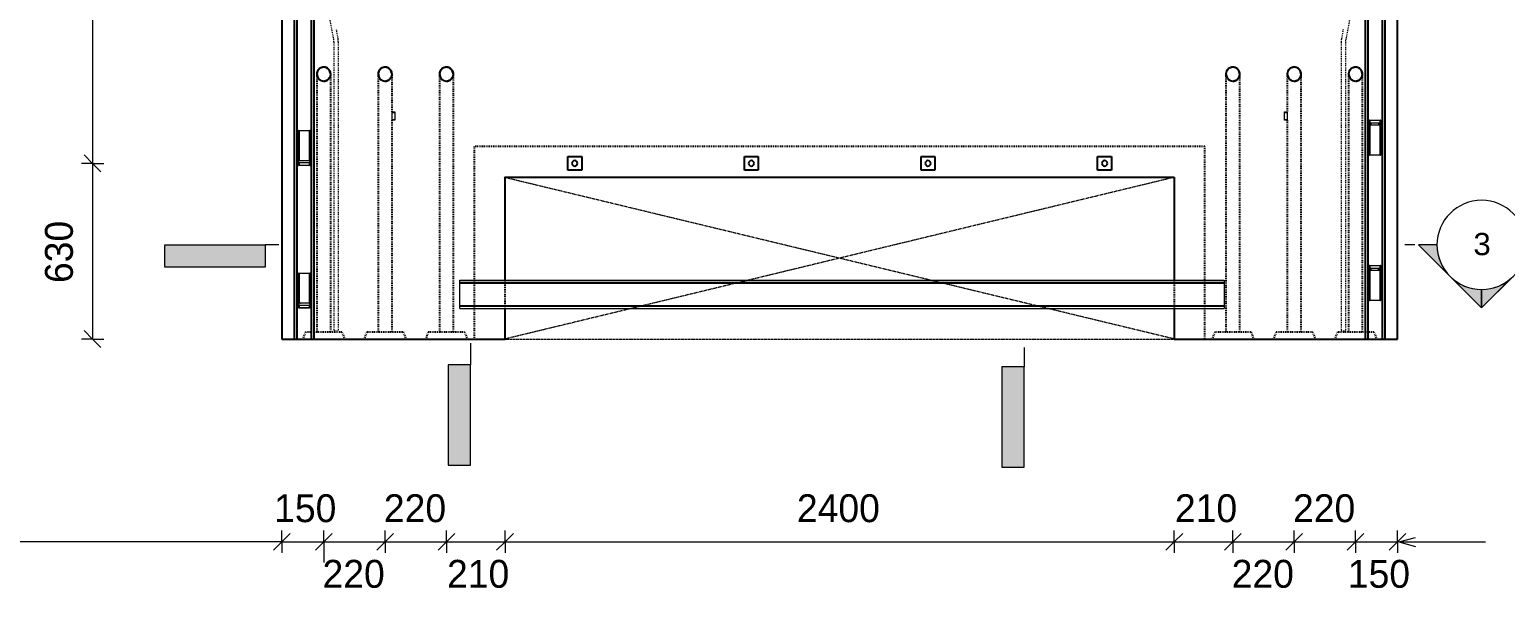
# Model space of a CAD drawing. Header units: millimetres. Extents: x -34201 to -21230, y 2346 to 10832.
# Drawn here: x -31355 to -26063, y 2346 to 4380 of the extents above; entities that cross this region are included whole.
import ezdxf

# ---------------------------------------------------------------- set-up
doc = ezdxf.new("R2010")
doc.units = ezdxf.units.MM
doc.linetypes.add('Dash', pattern=[6.36, 3.18, -3.18])
doc.linetypes.add('Overhead', pattern=[3.97, 2.38, -1.59])
for name, color, linetype, lineweight in [('A-ANNO-DIMS', 211, 'Continuous', 9), ('A-ANNO-DIMS-40', 211, 'Continuous', 9), ('A-DETL-MBND', 5, 'Continuous', 18), ('A-FLOR-OVHD', 1, 'Overhead', 18), ('A-GENM', 13, 'Continuous', 18), ('A-GENM-HDLN', 13, 'Dash', 18), ('A-WALL', 113, 'Continuous', 25), ('A-WALL-HDLN', 110, 'Dash', 25), ('G-ANNO-SYMB', 111, 'Continuous', 9), ('G-ANNO-TEXT', 231, 'Continuous', 9), ('S-BEAM', 12, 'Continuous', 18), ('S-RBAR', 171, 'Continuous', 18)]:
    doc.layers.add(name, color=color, linetype=linetype, lineweight=lineweight)
doc.styles.add('Arial', font='arial.ttf', dxfattribs={"height": 80})
doc.styles.add('Nirmala UI Semilight', font='NirmalaS.ttf', dxfattribs={"height": 100})
doc.dimstyles.new('Diagonal_-_2_5mm_NI_UI', dxfattribs={"dimscale": 304.8, "dimtxt": 104.736395, "dimasz": 0.19685, "dimexe": 0.131234, "dimexo": 0.0625, "dimgap": 0.131234, "dimtad": 1, "dimdec": 0, "dimzin": 0, "dimdsep": 46, "dimtxsty": 'Nirmala UI Semilight', "dimblk1": 'OBLIQUE', "dimblk2": 'OBLIQUE', "dimsah": 1, "dimcen": 0.09, "dimazin": 0, "dimtfac": 1, "dimtdec": 4, "dimtix": 1, "dimtmove": 0, "dimatfit": 3, "dimfxl": 0.131234, "dimfxlon": 1, "dimtvp": 1, "dimtolj": 1, "dimtzin": 0, "dimarcsym": 2})
doc.dimstyles.new('Diagonal_-_2_5mm_NI_UI_2', dxfattribs={"dimscale": 304.8, "dimtxt": 104.736395, "dimasz": 0.19685, "dimexe": 0.131234, "dimexo": 0.0625, "dimgap": 0.131234, "dimtad": 1, "dimdec": 0, "dimzin": 0, "dimdsep": 46, "dimtxsty": 'Nirmala UI Semilight', "dimblk1": 'OBLIQUE', "dimblk2": 'OBLIQUE', "dimsah": 1, "dimcen": 0.09, "dimazin": 0, "dimtfac": 1, "dimtdec": 4, "dimtix": 1, "dimtmove": 2, "dimatfit": 3, "dimfxl": 0.131234, "dimfxlon": 1, "dimtvp": 1, "dimtolj": 1, "dimtzin": 0, "dimarcsym": 2})

# ---------------------------------------------------------------- blocks, each defined once
blk = doc.blocks.new('loopbox down bent - Wire Loop-600440-Elevation Front')
at = {"layer": 'A-GENM'}
for p, q in [((-30391.4, 4017.2), (-30391.4, 3906.8)), ((-30390.2, 4017.2), (-30391.4, 4017.2)), ((-30390.2, 4017.2), (-30388.6, 4017.2)), ((-30388.6, 4017.2), (-30388.6, 3908.7)), ((-30388.6, 4017.2), (-30352.2, 4017.2)), ((-30352.2, 4016.3), (-30388.6, 4016.3)), ((-30352.2, 4017.2), (-30350.6, 4017.2)), ((-30352.2, 4017.2), (-30352.2, 3908.7)), ((-30349.4, 4017.2), (-30350.6, 4017.2)), ((-30349.4, 3904.8), (-30349.4, 4017.2)), ((-30391.4, 3906.7), (-30391.4, 3892.3)), ((-30391.4, 3892.3), (-30390.2, 3892.3)), ((-30388.6, 3892.3), (-30390.2, 3892.3)), ((-30388.9, 3908.8), (-30388.7, 3908.8)), ((-30388.7, 3902.7), (-30388.9, 3902.7)), ((-30388.6, 3902.8), (-30388.6, 3892.3)), ((-30388.6, 3893.1), (-30352.2, 3893.1)), ((-30352.2, 3892.3), (-30388.6, 3892.3)), ((-30352.2, 3902.8), (-30352.2, 3892.3)), ((-30350.6, 3892.3), (-30352.2, 3892.3)), ((-30352.1, 3908.8), (-30351.9, 3908.8)), ((-30351.9, 3902.7), (-30352.1, 3902.7)), ((-30350.6, 3892.3), (-30349.4, 3892.3)), ((-30349.4, 3892.3), (-30349.4, 3904.7))]:
    blk.add_line(p, q, dxfattribs=at)
at = {"layer": 'A-GENM', "flags": 128}
for points in [[(-30391.9, 3905.7), (-30390.5, 3908.3), (-30388.9, 3908.8)], [(-30388.9, 3902.7), (-30391.5, 3904.1), (-30391.9, 3905.7)], [(-30351.9, 3908.8), (-30355.9, 3908.8), (-30366.1, 3908.8), (-30378.2, 3908.8), (-30386.9, 3908.8), (-30388.9, 3908.8)], [(-30388.9, 3902.7), (-30384.9, 3902.7), (-30374.7, 3902.7), (-30362.6, 3902.7), (-30353.9, 3902.7), (-30351.9, 3902.7)], [(-30351.9, 3908.8), (-30349.3, 3907.4), (-30348.8, 3905.7)], [(-30348.8, 3905.7), (-30350.2, 3903.2), (-30351.9, 3902.7)]]:
    blk.add_lwpolyline(points, dxfattribs=at)
at = {"layer": 'A-GENM'}
for start_param, end_param in [(0.108567, 0.261672), (2.87992, 3.101861), (5.759587, 6.174619), (3.255247, 3.349095)]:
    blk.add_ellipse((-30384.8, 3905.7), major_axis=(0, 3.04), ratio=0.992467, start_param=start_param, end_param=end_param, dxfattribs=at)
blk = doc.blocks.new('RR spread anchor face based - RR-SA-2_5-150-614724-Elevation Front')
at = {"layer": 'A-GENM'}
for p, q in [((-30055.393947, 5412.25), (-30055.393947, 5414.75)), ((-30055.393947, 5414.75), (-30045.393947, 5414.75)), ((-30055.393947, 5387.25), (-30055.393947, 5412.25)), ((-30055.393947, 5412.25), (-30045.393947, 5412.25)), ((-30045.393947, 5414.75), (-30045.393947, 5412.25)), ((-30045.393947, 5412.25), (-30045.393947, 5387.25)), ((-30055.393947, 5384.75), (-30055.393947, 5387.25)), ((-30055.393947, 5387.25), (-30045.393947, 5387.25)), ((-30045.393947, 5384.75), (-30055.393947, 5384.75)), ((-30045.393947, 5387.25), (-30045.393947, 5384.75))]:
    blk.add_line(p, q, dxfattribs=at)
blk = doc.blocks.new('M_Linear Stiffener-Channel - C100X8-5379209-Elevation Front')
at = {"layer": 'S-BEAM'}
for p, q in [((-29812, 6108.3), (-29812, 6115.8)), ((-29812, 6115.8), (-27072, 6115.8)), ((-29812, 6105.1), (-29812, 6108.3)), ((-29812, 6108.3), (-27072, 6108.3)), ((-29812, 6024.4), (-29812, 6105.1)), ((-29812, 6105.1), (-27072, 6105.1)), ((-27072, 6115.8), (-27072, 6108.3)), ((-27072, 6108.3), (-27072, 6105.1)), ((-27072, 6105.1), (-27072, 6024.4)), ((-29812, 6021.3), (-29812, 6024.4)), ((-29812, 6024.4), (-27072, 6024.4)), ((-29812, 6013.8), (-29812, 6021.3)), ((-27072, 6021.3), (-29812, 6021.3)), ((-29812, 6013.8), (-27072, 6013.8)), ((-27072, 6024.4), (-27072, 6021.3)), ((-27072, 6021.3), (-27072, 6013.8))]:
    blk.add_line(p, q, dxfattribs=at)
blk = doc.blocks.new('loopbox down bent - Wire Loop-V4-Elevation Front')
at = {"layer": 'A-GENM'}
for p, q in [((-26551.4, 5617.2), (-26551.4, 5604.8)), ((-26550.2, 5617.2), (-26551.4, 5617.2)), ((-26550.2, 5617.2), (-26548.6, 5617.2)), ((-26548.6, 5606.7), (-26548.6, 5617.2)), ((-26548.6, 5617.2), (-26512.2, 5617.2)), ((-26512.2, 5616.4), (-26548.6, 5616.4)), ((-26512.2, 5617.2), (-26510.6, 5617.2)), ((-26512.2, 5606.7), (-26512.2, 5617.2)), ((-26509.4, 5617.2), (-26510.6, 5617.2)), ((-26509.4, 5602.8), (-26509.4, 5617.2)), ((-26551.4, 5604.7), (-26551.4, 5492.3)), ((-26548.9, 5606.8), (-26548.7, 5606.8)), ((-26548.7, 5600.7), (-26548.9, 5600.7)), ((-26548.6, 5492.3), (-26548.6, 5600.8)), ((-26512.2, 5492.3), (-26512.2, 5600.8)), ((-26512.1, 5606.8), (-26511.9, 5606.8)), ((-26511.9, 5600.7), (-26512.1, 5600.7)), ((-26509.4, 5492.3), (-26509.4, 5602.7)), ((-26551.4, 5492.3), (-26550.2, 5492.3)), ((-26548.6, 5492.3), (-26550.2, 5492.3)), ((-26548.6, 5493.2), (-26512.2, 5493.2)), ((-26512.2, 5492.3), (-26548.6, 5492.3)), ((-26510.6, 5492.3), (-26512.2, 5492.3)), ((-26510.6, 5492.3), (-26509.4, 5492.3))]:
    blk.add_line(p, q, dxfattribs=at)
at = {"layer": 'A-GENM', "flags": 128}
for points in [[(-26551.9, 5603.7), (-26550.5, 5606.3), (-26548.9, 5606.8)], [(-26548.9, 5600.7), (-26551.5, 5602.1), (-26551.9, 5603.7)], [(-26548.9, 5606.8), (-26546.3, 5605.4), (-26545.9, 5603.7)], [(-26511.9, 5606.8), (-26515.9, 5606.8), (-26526.1, 5606.8), (-26538.2, 5606.8), (-26546.9, 5606.8), (-26548.9, 5606.8)], [(-26545.9, 5603.7), (-26547.3, 5601.2), (-26548.9, 5600.7)], [(-26548.9, 5600.7), (-26544.9, 5600.7), (-26534.7, 5600.7), (-26522.6, 5600.7), (-26513.9, 5600.7), (-26511.9, 5600.7)], [(-26514.9, 5603.7), (-26513.5, 5606.3), (-26511.9, 5606.8)], [(-26511.9, 5600.7), (-26514.4, 5602.1), (-26514.9, 5603.7)], [(-26511.9, 5606.8), (-26509.3, 5605.4), (-26508.8, 5603.7)], [(-26508.8, 5603.7), (-26510.2, 5601.2), (-26511.9, 5600.7)]]:
    blk.add_lwpolyline(points, dxfattribs=at)
at = {"layer": 'A-GENM'}
for start_param, end_param in [(2.617994, 3.033026), (0.113655, 0.207502), (6.021513, 6.243453), (3.250159, 3.403265)]:
    blk.add_ellipse((-26515.9, 5603.7), major_axis=(0, 3.04), ratio=0.992467, start_param=start_param, end_param=end_param, dxfattribs=at)
at = {"layer": 'A-GENM-HDLN'}
for p, q in [((-26550.6, 5606.3), (-26550.6, 5617.2)), ((-26550.6, 5616.4), (-26550.6, 5617.2)), ((-26548.6, 5616.4), (-26550.6, 5616.4)), ((-26510.2, 5616.4), (-26512.1, 5616.4)), ((-26510.2, 5601.4), (-26510.2, 5617.2)), ((-26510.2, 5617.2), (-26510.2, 5616.4)), ((-26550.6, 5492.3), (-26550.6, 5606.1)), ((-26548.6, 5600.8), (-26548.6, 5606.7)), ((-26512.2, 5600.8), (-26512.2, 5606.7)), ((-26510.2, 5492.3), (-26510.2, 5601.2)), ((-26550.6, 5493.2), (-26548.6, 5493.2)), ((-26550.6, 5492.3), (-26550.6, 5493.2)), ((-26512.1, 5493.2), (-26510.2, 5493.2)), ((-26510.2, 5493.2), (-26510.2, 5492.3))]:
    blk.add_line(p, q, dxfattribs=at)
for start_param, end_param in [(0.223854, 1.570796), (1.570796, 2.617994), (5.759587, 6.021386), (3.403392, 3.665191)]:
    blk.add_ellipse((-26515.9, 5603.7), major_axis=(0, 3.04), ratio=0.992467, start_param=start_param, end_param=end_param, dxfattribs=at)
blk = doc.blocks.new('Detail View - M_Section Tail - Filled Horizontal-14034-Elevation Front')
at = {"layer": 'G-ANNO-SYMB'}
blk.add_hatch(color=256, dxfattribs=at).paths.add_polyline_path([(-30510, 3527.3), (-30510, 3607.3), (-30870, 3607.3), (-30870, 3527.3)])
for p, q in [((-30870, 3527.3), (-30870, 3607.3)), ((-30870, 3607.3), (-30510, 3607.3)), ((-30510, 3607.3), (-30510, 3527.3)), ((-30510, 3527.3), (-30870, 3527.3))]:
    blk.add_line(p, q, dxfattribs=at)
blk = doc.blocks.new('Detail View - M_Section Head - Filled SHOP DWG-600895-Elevation Front')
at = {"layer": 'G-ANNO-SYMB'}
h = blk.add_hatch(color=256, dxfattribs=at)
edge = h.paths.add_edge_path()
edge.add_line((-26374.8, 3607.3), (-26308.5, 3607.3))
edge.add_arc((-26148.5, 3607.3), 160, 180, 225)
edge.add_line((-26261.6, 3494.2), (-26374.8, 3607.3))
h = blk.add_hatch(color=256, dxfattribs=at)
edge = h.paths.add_edge_path()
edge.add_line((-25922.2, 3607.3), (-26035.4, 3494.2))
edge.add_arc((-26148.5, 3607.3), 160, 315, 360)
edge.add_line((-25988.5, 3607.3), (-25922.2, 3607.3))
h = blk.add_hatch(color=256, dxfattribs=at)
edge = h.paths.add_edge_path()
edge.add_line((-26148.5, 3381.1), (-26261.6, 3494.2))
edge.add_arc((-26148.5, 3607.3), 160, 225, 270)
edge.add_line((-26148.5, 3447.3), (-26148.5, 3381.1))
h = blk.add_hatch(color=256, dxfattribs=at)
edge = h.paths.add_edge_path()
edge.add_line((-26148.5, 3381.1), (-26148.5, 3447.3))
edge.add_arc((-26148.5, 3607.3), 160, 270, 315)
edge.add_line((-26035.4, 3494.2), (-26148.5, 3381.1))
for p, q in [((-26148.5, 3381.1), (-26374.8, 3607.3)), ((-26308.5, 3607.3), (-26374.8, 3607.3)), ((-26374.8, 3607.3), (-26261.6, 3494.2)), ((-26308.5, 3607.3), (-26374.8, 3607.3)), ((-26148.5, 3381.1), (-25922.2, 3607.3)), ((-26035.4, 3494.2), (-25922.2, 3607.3)), ((-25988.5, 3607.3), (-25922.2, 3607.3)), ((-25922.2, 3607.3), (-25988.5, 3607.3)), ((-26261.6, 3494.2), (-26148.5, 3381.1)), ((-26148.5, 3381.1), (-26035.4, 3494.2)), ((-26148.5, 3447.3), (-26148.5, 3381.1)), ((-26148.5, 3381.1), (-26148.5, 3447.3))]:
    blk.add_line(p, q, dxfattribs=at)
for start, end in [(360, 180), (180, 360), (180, 225), (315, 0), (225, 270), (270, 315)]:
    blk.add_arc((-26148.5, 3607.3), 160, start, end, dxfattribs=at)
blk = doc.blocks.new('DIMBLOCK38-Elevation Front')
at = {"layer": 'A-ANNO-DIMS-40'}
for p, q in [((-30450.4, 2542.5), (-30480.4, 2512.5)), ((-30450.4, 2542.5), (-30450.4, 2582.5)), ((-30450.4, 2542.5), (-30420.4, 2572.5)), ((-30450.4, 2542.5), (-30300.4, 2542.5)), ((-30450.4, 2542.5), (-30450.4, 2502.5)), ((-30300.4, 2542.5), (-30330.4, 2512.5)), ((-30300.4, 2542.5), (-30300.4, 2582.5)), ((-30300.4, 2542.5), (-30270.4, 2572.5)), ((-30300.4, 2542.5), (-30300.4, 2468.4))]:
    blk.add_line(p, q, dxfattribs=at)
at = {"layer": 'A-ANNO-DIMS-40', "color": 0, "insert": (-30478.2, 2713), "char_height": 100, "width": 246.797, "attachment_point": 1, "line_spacing_factor": 1.142579, "style": 'Nirmala UI Semilight'}
blk.add_mtext('150', dxfattribs=at)
blk = doc.blocks.new('_Oblique')
at = {"color": 0, "linetype": 'ByBlock', "lineweight": -2}
blk.add_line((-0.5, -0.5), (0.5, 0.5), dxfattribs=at)
blk = doc.blocks.new('DIMBLOCK39-Elevation Front')
at = {"layer": 'A-ANNO-DIMS-40'}
for p, q in [((-30300.4, 2542.5), (-30330.4, 2512.5)), ((-30300.4, 2542.5), (-30300.4, 2582.5)), ((-30300.4, 2542.5), (-30270.4, 2572.5)), ((-30300.4, 2542.5), (-30080.4, 2542.5)), ((-30300.4, 2542.5), (-30300.4, 2468.4)), ((-30080.4, 2542.5), (-30110.4, 2512.5)), ((-30080.4, 2542.5), (-30080.4, 2582.5)), ((-30080.4, 2542.5), (-30050.4, 2572.5)), ((-30080.4, 2542.5), (-30080.4, 2502.5))]:
    blk.add_line(p, q, dxfattribs=at)
at = {"layer": 'A-ANNO-DIMS-40', "color": 0, "insert": (-30304.7, 2477.7), "char_height": 100, "width": 274.219, "attachment_point": 1, "line_spacing_factor": 1.142579, "style": 'Nirmala UI Semilight'}
blk.add_mtext('220', dxfattribs=at)
blk = doc.blocks.new('DIMBLOCK40-Elevation Front')
at = {"layer": 'A-ANNO-DIMS-40'}
for p, q in [((-30080.4, 2542.5), (-30110.4, 2512.5)), ((-30080.4, 2542.5), (-30080.4, 2582.5)), ((-30080.4, 2542.5), (-30050.4, 2572.5)), ((-30080.4, 2542.5), (-29860.4, 2542.5)), ((-30080.4, 2542.5), (-30080.4, 2502.5)), ((-29860.4, 2542.5), (-29890.4, 2512.5)), ((-29860.4, 2542.5), (-29860.4, 2582.5)), ((-29860.4, 2542.5), (-29830.4, 2572.5)), ((-29860.4, 2542.5), (-29860.4, 2502.5))]:
    blk.add_line(p, q, dxfattribs=at)
at = {"layer": 'A-ANNO-DIMS-40', "color": 0, "insert": (-30084.7, 2713), "char_height": 100, "width": 274.219, "attachment_point": 1, "line_spacing_factor": 1.142579, "style": 'Nirmala UI Semilight'}
blk.add_mtext('220', dxfattribs=at)
blk = doc.blocks.new('DIMBLOCK41-Elevation Front')
at = {"layer": 'A-ANNO-DIMS-40'}
for p, q in [((-29860.4, 2542.5), (-29890.4, 2512.5)), ((-29860.4, 2542.5), (-29860.4, 2582.5)), ((-29860.4, 2542.5), (-29830.4, 2572.5)), ((-29860.4, 2542.5), (-29650.4, 2542.5)), ((-29860.4, 2542.5), (-29860.4, 2502.5)), ((-29650.4, 2542.5), (-29680.4, 2512.5)), ((-29650.4, 2542.5), (-29650.4, 2582.5)), ((-29650.4, 2542.5), (-29620.4, 2572.5)), ((-29650.4, 2542.5), (-29650.4, 2502.5))]:
    blk.add_line(p, q, dxfattribs=at)
at = {"layer": 'A-ANNO-DIMS-40', "color": 0, "insert": (-29858.2, 2477.7), "char_height": 100, "width": 246.797, "attachment_point": 1, "line_spacing_factor": 1.142579, "style": 'Nirmala UI Semilight'}
blk.add_mtext('210', dxfattribs=at)
blk = doc.blocks.new('DIMBLOCK42-Elevation Front')
at = {"layer": 'A-ANNO-DIMS-40'}
for p, q in [((-29650.4, 2542.5), (-29680.4, 2512.5)), ((-29650.4, 2542.5), (-29650.4, 2582.5)), ((-29650.4, 2542.5), (-29620.4, 2572.5)), ((-29650.4, 2542.5), (-27250.4, 2542.5)), ((-29650.4, 2542.5), (-29650.4, 2502.5)), ((-27250.4, 2542.5), (-27280.4, 2512.5)), ((-27250.4, 2542.5), (-27250.4, 2582.5)), ((-27250.4, 2542.5), (-27220.4, 2572.5)), ((-27250.4, 2542.5), (-27250.4, 2502.5))]:
    blk.add_line(p, q, dxfattribs=at)
at = {"layer": 'A-ANNO-DIMS-40', "color": 0, "insert": (-28603.7, 2713), "char_height": 100, "width": 367.91, "attachment_point": 1, "line_spacing_factor": 1.142579, "style": 'Nirmala UI Semilight'}
blk.add_mtext('2400', dxfattribs=at)
blk = doc.blocks.new('DIMBLOCK43-Elevation Front')
at = {"layer": 'A-ANNO-DIMS-40'}
for p, q in [((-27250.4, 2542.5), (-27280.4, 2512.5)), ((-27250.4, 2542.5), (-27250.4, 2582.5)), ((-27250.4, 2542.5), (-27220.4, 2572.5)), ((-27250.4, 2542.5), (-27040.4, 2542.5)), ((-27250.4, 2542.5), (-27250.4, 2502.5)), ((-27040.4, 2542.5), (-27070.4, 2512.5)), ((-27040.4, 2542.5), (-27040.4, 2582.5)), ((-27040.4, 2542.5), (-27010.4, 2572.5)), ((-27040.4, 2542.5), (-27040.4, 2502.5))]:
    blk.add_line(p, q, dxfattribs=at)
at = {"layer": 'A-ANNO-DIMS-40', "color": 0, "insert": (-27248.2, 2713), "char_height": 100, "width": 246.797, "attachment_point": 1, "line_spacing_factor": 1.142579, "style": 'Nirmala UI Semilight'}
blk.add_mtext('210', dxfattribs=at)
blk = doc.blocks.new('DIMBLOCK44-Elevation Front')
at = {"layer": 'A-ANNO-DIMS-40'}
for p, q in [((-27040.4, 2542.5), (-27070.4, 2512.5)), ((-27040.4, 2542.5), (-27040.4, 2582.5)), ((-27040.4, 2542.5), (-27010.4, 2572.5)), ((-27040.4, 2542.5), (-26820.4, 2542.5)), ((-27040.4, 2542.5), (-27040.4, 2502.5)), ((-26820.4, 2542.5), (-26850.4, 2512.5)), ((-26820.4, 2542.5), (-26820.4, 2582.5)), ((-26820.4, 2542.5), (-26790.4, 2572.5)), ((-26820.4, 2542.5), (-26820.4, 2502.5))]:
    blk.add_line(p, q, dxfattribs=at)
at = {"layer": 'A-ANNO-DIMS-40', "color": 0, "insert": (-27044.7, 2477.7), "char_height": 100, "width": 274.219, "attachment_point": 1, "line_spacing_factor": 1.142579, "style": 'Nirmala UI Semilight'}
blk.add_mtext('220', dxfattribs=at)
blk = doc.blocks.new('DIMBLOCK45-Elevation Front')
at = {"layer": 'A-ANNO-DIMS-40'}
for p, q in [((-26820.4, 2542.5), (-26850.4, 2512.5)), ((-26820.4, 2542.5), (-26820.4, 2582.5)), ((-26820.4, 2542.5), (-26790.4, 2572.5)), ((-26820.4, 2542.5), (-26600.4, 2542.5)), ((-26820.4, 2542.5), (-26820.4, 2502.5)), ((-26600.4, 2542.5), (-26630.4, 2512.5)), ((-26600.4, 2542.5), (-26600.4, 2582.5)), ((-26600.4, 2542.5), (-26570.4, 2572.5)), ((-26600.4, 2542.5), (-26600.4, 2502.5))]:
    blk.add_line(p, q, dxfattribs=at)
at = {"layer": 'A-ANNO-DIMS-40', "color": 0, "insert": (-26824.7, 2713), "char_height": 100, "width": 274.219, "attachment_point": 1, "line_spacing_factor": 1.142579, "style": 'Nirmala UI Semilight'}
blk.add_mtext('220', dxfattribs=at)
blk = doc.blocks.new('DIMBLOCK46-Elevation Front')
at = {"layer": 'A-ANNO-DIMS-40'}
for p, q in [((-26600.4, 2542.5), (-26630.4, 2512.5)), ((-26600.4, 2542.5), (-26600.4, 2582.5)), ((-26600.4, 2542.5), (-26570.4, 2572.5)), ((-26600.4, 2542.5), (-26450.4, 2542.5)), ((-26600.4, 2542.5), (-26600.4, 2502.5)), ((-26450.4, 2542.5), (-26480.4, 2512.5)), ((-26450.4, 2542.5), (-26450.4, 2582.5)), ((-26450.4, 2542.5), (-26420.4, 2572.5)), ((-26450.4, 2542.5), (-26450.4, 2502.5))]:
    blk.add_line(p, q, dxfattribs=at)
at = {"layer": 'A-ANNO-DIMS-40', "color": 0, "insert": (-26628.2, 2477.7), "char_height": 100, "width": 246.797, "attachment_point": 1, "line_spacing_factor": 1.142579, "style": 'Nirmala UI Semilight'}
blk.add_mtext('150', dxfattribs=at)
blk = doc.blocks.new('DIMBLOCK95-Elevation Front')
at = {"layer": 'A-ANNO-DIMS-40'}
for p, q in [((-31129.4, 6199.7), (-31169.4, 6199.7)), ((-31129.4, 6199.7), (-31159.4, 6229.7)), ((-31129.4, 6199.7), (-31129.4, 3899.8)), ((-31129.4, 6199.7), (-31099.4, 6169.7)), ((-31129.4, 6199.7), (-31089.4, 6199.7)), ((-31129.4, 3899.8), (-31159.4, 3929.8)), ((-31129.4, 3899.8), (-31169.4, 3899.8)), ((-31129.4, 3899.8), (-31099.4, 3869.8)), ((-31129.4, 3899.8), (-31089.4, 3899.8))]:
    blk.add_line(p, q, dxfattribs=at)
at = {"layer": 'A-ANNO-DIMS-40', "color": 0, "insert": (-31299.9, 4897.4), "char_height": 100, "width": 365.625, "attachment_point": 1, "rotation": 90, "line_spacing_factor": 1.142579, "style": 'Nirmala UI Semilight'}
blk.add_mtext('2300', dxfattribs=at)
blk = doc.blocks.new('DIMBLOCK96-Elevation Front')
at = {"layer": 'A-ANNO-DIMS-40'}
for p, q in [((-31129.4, 3899.8), (-31159.4, 3929.8)), ((-31129.4, 3899.8), (-31169.4, 3899.8)), ((-31129.4, 3899.8), (-31129.4, 3269.8)), ((-31129.4, 3899.8), (-31099.4, 3869.8)), ((-31129.4, 3899.8), (-31089.4, 3899.8)), ((-31129.4, 3269.8), (-31159.4, 3299.8)), ((-31129.4, 3269.8), (-31169.4, 3269.8)), ((-31129.4, 3269.8), (-31099.4, 3239.8)), ((-31129.4, 3269.8), (-31089.4, 3269.8))]:
    blk.add_line(p, q, dxfattribs=at)
at = {"layer": 'A-ANNO-DIMS-40', "color": 0, "insert": (-31299.9, 3470.5), "char_height": 100, "width": 274.219, "attachment_point": 1, "rotation": 90, "line_spacing_factor": 1.142579, "style": 'Nirmala UI Semilight'}
blk.add_mtext('630', dxfattribs=at)

msp = doc.modelspace()

# ---------------------------------------------------------------- linework, layer by layer
at = {"layer": 'A-DETL-MBND'}
msp.add_line((-30450.4, 2542.5), (-31769.4, 2542.5), dxfattribs=at)
at = {"layer": 'A-FLOR-OVHD'}
for p, q in [((-27250.4, 3269.7), (-29654.9, 3849.8)), ((-27250.4, 3849.8), (-29650.4, 3269.7)), ((-29650.4, 3269.7), (-27250.4, 3269.7))]:
    msp.add_line(p, q, dxfattribs=at)
at = {"layer": 'A-WALL'}
for p, q in [((-30450.4, 6199.7), (-30450.4, 3269.7)), ((-30405.4, 3269.7), (-30405.4, 6199.7)), ((-30395.4, 3269.7), (-30395.4, 6199.7)), ((-30345.4, 6199.7), (-30345.4, 3269.7)), ((-30335.4, 6199.7), (-30335.4, 3269.7)), ((-26565.4, 3269.7), (-26565.4, 6199.7)), ((-26555.4, 3269.7), (-26555.4, 6199.7)), ((-26505.4, 6199.7), (-26505.4, 3269.7)), ((-26495.4, 6199.7), (-26495.4, 3269.7)), ((-26450.4, 3269.7), (-26450.4, 6199.7)), ((-29425.4, 3924.8), (-29375.4, 3924.8)), ((-29425.4, 3874.8), (-29425.4, 3924.8)), ((-29375.4, 3924.8), (-29375.4, 3874.8)), ((-28792.1, 3924.8), (-28742.1, 3924.8)), ((-28792.1, 3874.8), (-28792.1, 3924.8)), ((-28742.1, 3924.8), (-28742.1, 3874.8)), ((-28158.7, 3924.8), (-28108.7, 3924.8)), ((-28158.7, 3874.8), (-28158.7, 3924.8)), ((-28108.7, 3924.8), (-28108.7, 3874.8)), ((-27525.4, 3924.8), (-27475.4, 3924.8)), ((-27525.4, 3874.8), (-27525.4, 3924.8)), ((-27475.4, 3924.8), (-27475.4, 3874.8)), ((-29375.4, 3874.8), (-29425.4, 3874.8)), ((-28742.1, 3874.8), (-28792.1, 3874.8)), ((-28108.7, 3874.8), (-28158.7, 3874.8)), ((-27475.4, 3874.8), (-27525.4, 3874.8)), ((-29650.4, 3480.8), (-29650.4, 3849.8)), ((-29650.4, 3849.8), (-27250.4, 3849.8)), ((-27250.4, 3849.8), (-27250.4, 3480.8)), ((-29650.4, 3269.7), (-29650.4, 3378.8)), ((-27250.4, 3378.8), (-27250.4, 3269.7)), ((-30450.4, 3269.7), (-29650.4, 3269.7)), ((-27250.4, 3269.7), (-26450.4, 3269.7))]:
    msp.add_line(p, q, dxfattribs=at)
at = {"layer": 'A-WALL', "flags": 128}
for points in [[(-30300.4, 4244.7), (-30314, 4240.7), (-30323.2, 4230), (-30325.4, 4219.7)], [(-30275.4, 4219.7), (-30279.4, 4233.3), (-30290.2, 4242.6), (-30300.4, 4244.7)], [(-30080.4, 4244.7), (-30094, 4240.7), (-30103.2, 4230), (-30105.4, 4219.7)], [(-30055.4, 4219.7), (-30059.4, 4233.3), (-30070.2, 4242.6), (-30080.4, 4244.7)], [(-29860.4, 4244.7), (-29874, 4240.7), (-29883.2, 4230), (-29885.4, 4219.7)], [(-29835.4, 4219.7), (-29839.4, 4233.3), (-29850.2, 4242.6), (-29860.4, 4244.7)], [(-27040.4, 4244.7), (-27054, 4240.7), (-27063.2, 4230), (-27065.4, 4219.7)], [(-27015.4, 4219.7), (-27019.4, 4233.3), (-27030.2, 4242.6), (-27040.4, 4244.7)], [(-26820.4, 4244.7), (-26834, 4240.7), (-26843.2, 4230), (-26845.4, 4219.7)], [(-26795.4, 4219.7), (-26799.4, 4233.3), (-26810.2, 4242.6), (-26820.4, 4244.7)], [(-26600.4, 4244.7), (-26614, 4240.7), (-26623.2, 4230), (-26625.4, 4219.7)], [(-26575.4, 4219.7), (-26579.4, 4233.3), (-26590.2, 4242.6), (-26600.4, 4244.7)], [(-30325.4, 4219.7), (-30321.4, 4206.2), (-30310.6, 4196.9), (-30300.4, 4194.7)], [(-30300.4, 4194.7), (-30286.8, 4198.8), (-30277.6, 4209.5), (-30275.4, 4219.7)], [(-30275.4, 4214.7), (-30275.4, 4218.4), (-30275.4, 4219.7)], [(-30105.4, 4219.7), (-30101.4, 4206.2), (-30090.6, 4196.9), (-30080.4, 4194.7)], [(-30080.4, 4194.7), (-30066.8, 4198.8), (-30057.6, 4209.5), (-30055.4, 4219.7)], [(-30055.4, 4214.7), (-30055.4, 4218.4), (-30055.4, 4219.7)], [(-29885.4, 4219.7), (-29881.4, 4206.2), (-29870.6, 4196.9), (-29860.4, 4194.7)], [(-29860.4, 4194.7), (-29846.8, 4198.8), (-29837.6, 4209.5), (-29835.4, 4219.7)], [(-29835.4, 4214.7), (-29835.4, 4218.4), (-29835.4, 4219.7)], [(-27065.4, 4219.7), (-27061.4, 4206.2), (-27050.6, 4196.9), (-27040.4, 4194.7)], [(-27040.4, 4194.7), (-27026.8, 4198.8), (-27017.6, 4209.5), (-27015.4, 4219.7)], [(-27015.4, 4214.7), (-27015.4, 4218.4), (-27015.4, 4219.7)], [(-26845.4, 4219.7), (-26841.4, 4206.2), (-26830.6, 4196.9), (-26820.4, 4194.7)], [(-26820.4, 4194.7), (-26806.8, 4198.8), (-26797.6, 4209.5), (-26795.4, 4219.7)], [(-26795.4, 4214.7), (-26795.4, 4218.4), (-26795.4, 4219.7)], [(-26625.4, 4219.7), (-26621.4, 4206.2), (-26610.6, 4196.9), (-26600.4, 4194.7)], [(-26600.4, 4194.7), (-26586.8, 4198.8), (-26577.6, 4209.5), (-26575.4, 4219.7)], [(-26575.4, 4214.7), (-26575.4, 4218.4), (-26575.4, 4219.7)]]:
    msp.add_lwpolyline(points, dxfattribs=at)
at = {"layer": 'A-WALL'}
for centre, radius, start, end in [((-30300.4, 4219.7), 25, 124.9121, 154.1171), ((-30300.4, 4219.7), 25, 122.4482, 123.9041), ((-30300.4, 4219.7), 25, 90.7285, 121.8148), ((-30300.4, 4219.7), 25, 69.0606, 88.566), ((-30300.4, 4219.7), 25, 64.8057, 67.8049), ((-30300.4, 4219.7), 25, 34.9387, 64.0994), ((-30080.4, 4219.7), 25, 124.9121, 154.1171), ((-30080.4, 4219.7), 25, 122.4482, 123.9041), ((-30080.4, 4219.7), 25, 90.7285, 121.8148), ((-30080.4, 4219.7), 25, 69.0606, 88.566), ((-30080.4, 4219.7), 25, 64.8057, 67.8049), ((-30080.4, 4219.7), 25, 34.9387, 64.0994), ((-29860.4, 4219.7), 25, 124.9121, 154.1171), ((-29860.4, 4219.7), 25, 122.4482, 123.9041), ((-29860.4, 4219.7), 25, 90.7285, 121.8148), ((-29860.4, 4219.7), 25, 69.0606, 88.566), ((-29860.4, 4219.7), 25, 64.8057, 67.8049), ((-29860.4, 4219.7), 25, 34.9387, 64.0994), ((-27040.4, 4219.7), 25, 124.9121, 154.1171), ((-27040.4, 4219.7), 25, 122.4482, 123.9041), ((-27040.4, 4219.7), 25, 90.7285, 121.8148), ((-27040.4, 4219.7), 25, 69.0606, 88.566), ((-27040.4, 4219.7), 25, 64.8057, 67.8049), ((-27040.4, 4219.7), 25, 34.9387, 64.0994), ((-26820.4, 4219.7), 25, 124.9121, 154.1171), ((-26820.4, 4219.7), 25, 122.4482, 123.9041), ((-26820.4, 4219.7), 25, 90.7285, 121.8148), ((-26820.4, 4219.7), 25, 69.0606, 88.566), ((-26820.4, 4219.7), 25, 64.8057, 67.8049), ((-26820.4, 4219.7), 25, 34.9387, 64.0994), ((-26600.4, 4219.7), 25, 124.9121, 154.1171), ((-26600.4, 4219.7), 25, 122.4482, 123.9041), ((-26600.4, 4219.7), 25, 90.7285, 121.8148), ((-26600.4, 4219.7), 25, 69.0606, 88.566), ((-26600.4, 4219.7), 25, 64.8057, 67.8049), ((-26600.4, 4219.7), 25, 34.9387, 64.0994), ((-30300.4, 4219.7), 25, 158.678, 179.4399), ((-30300.4, 4219.7), 25, 180.4537, 211.9343), ((-30300.4, 4219.7), 25, 154.788, 158.1875), ((-30300.4, 4219.7), 25, 212.3287, 213.8906), ((-30300.4, 4219.7), 25, 214.9256, 244.1081), ((-30300.4, 4219.7), 25, 244.7969, 247.806), ((-30300.4, 4219.7), 25, 249.0595, 268.5684), ((-30300.4, 4219.7), 25, 270.7262, 301.8158), ((-30300.4, 4219.7), 25, 302.4471, 303.925), ((-30300.4, 4219.7), 25, 304.8912, 334.131), ((-30300.4, 4219.7), 25, 32.3047, 33.8775), ((-30300.4, 4219.7), 25, 0.3984, 31.9583), ((-30300.4, 4219.7), 25, 334.7741, 338.1558), ((-30300.4, 4219.7), 25, 338.7097, 359.3674), ((-30080.4, 4219.7), 25, 158.678, 179.4399), ((-30080.4, 4219.7), 25, 180.4537, 211.9343), ((-30080.4, 4219.7), 25, 154.788, 158.1875), ((-30080.4, 4219.7), 25, 212.3287, 213.8906), ((-30080.4, 4219.7), 25, 214.9256, 244.1081), ((-30080.4, 4219.7), 25, 244.7969, 247.806), ((-30080.4, 4219.7), 25, 249.0595, 268.5684), ((-30080.4, 4219.7), 25, 270.7262, 301.8158), ((-30080.4, 4219.7), 25, 302.4471, 303.925), ((-30080.4, 4219.7), 25, 304.8912, 334.131), ((-30080.4, 4219.7), 25, 32.3047, 33.8775), ((-30080.4, 4219.7), 25, 0.3984, 31.9583), ((-30080.4, 4219.7), 25, 334.7741, 338.1558), ((-30080.4, 4219.7), 25, 338.7097, 359.3674), ((-29860.4, 4219.7), 25, 158.678, 179.4399), ((-29860.4, 4219.7), 25, 180.4537, 211.9343), ((-29860.4, 4219.7), 25, 154.788, 158.1875), ((-29860.4, 4219.7), 25, 212.3287, 213.8906), ((-29860.4, 4219.7), 25, 214.9256, 244.1081), ((-29860.4, 4219.7), 25, 244.7969, 247.806), ((-29860.4, 4219.7), 25, 249.0595, 268.5684), ((-29860.4, 4219.7), 25, 270.7262, 301.8158), ((-29860.4, 4219.7), 25, 302.4471, 303.925), ((-29860.4, 4219.7), 25, 304.8912, 334.131), ((-29860.4, 4219.7), 25, 32.3047, 33.8775), ((-29860.4, 4219.7), 25, 0.3984, 31.9583), ((-29860.4, 4219.7), 25, 334.7741, 338.1558), ((-29860.4, 4219.7), 25, 338.7097, 359.3674), ((-27040.4, 4219.7), 25, 158.678, 179.4399), ((-27040.4, 4219.7), 25, 180.4537, 211.9343), ((-27040.4, 4219.7), 25, 154.788, 158.1875), ((-27040.4, 4219.7), 25, 212.3287, 213.8906), ((-27040.4, 4219.7), 25, 214.9256, 244.1081), ((-27040.4, 4219.7), 25, 244.7969, 247.806), ((-27040.4, 4219.7), 25, 249.0595, 268.5684), ((-27040.4, 4219.7), 25, 270.7262, 301.8158), ((-27040.4, 4219.7), 25, 302.4471, 303.925), ((-27040.4, 4219.7), 25, 304.8912, 334.131), ((-27040.4, 4219.7), 25, 32.3047, 33.8775), ((-27040.4, 4219.7), 25, 0.3984, 31.9583), ((-27040.4, 4219.7), 25, 334.7741, 338.1558), ((-27040.4, 4219.7), 25, 338.7097, 359.3674), ((-26820.4, 4219.7), 25, 158.678, 179.4399), ((-26820.4, 4219.7), 25, 180.4537, 211.9343), ((-26820.4, 4219.7), 25, 154.788, 158.1875), ((-26820.4, 4219.7), 25, 212.3287, 213.8906), ((-26820.4, 4219.7), 25, 214.9256, 244.1081), ((-26820.4, 4219.7), 25, 244.7969, 247.806), ((-26820.4, 4219.7), 25, 249.0595, 268.5684), ((-26820.4, 4219.7), 25, 270.7262, 301.8158), ((-26820.4, 4219.7), 25, 302.4471, 303.925), ((-26820.4, 4219.7), 25, 304.8912, 334.131), ((-26820.4, 4219.7), 25, 32.3047, 33.8775), ((-26820.4, 4219.7), 25, 0.3984, 31.9583), ((-26820.4, 4219.7), 25, 334.7741, 338.1558), ((-26820.4, 4219.7), 25, 338.7097, 359.3674), ((-26600.4, 4219.7), 25, 158.678, 179.4399), ((-26600.4, 4219.7), 25, 180.4537, 211.9343), ((-26600.4, 4219.7), 25, 154.788, 158.1875), ((-26600.4, 4219.7), 25, 212.3287, 213.8906), ((-26600.4, 4219.7), 25, 214.9256, 244.1081), ((-26600.4, 4219.7), 25, 244.7969, 247.806), ((-26600.4, 4219.7), 25, 249.0595, 268.5684), ((-26600.4, 4219.7), 25, 270.7262, 301.8158), ((-26600.4, 4219.7), 25, 302.4471, 303.925), ((-26600.4, 4219.7), 25, 304.8912, 334.131), ((-26600.4, 4219.7), 25, 32.3047, 33.8775), ((-26600.4, 4219.7), 25, 0.3984, 31.9583), ((-26600.4, 4219.7), 25, 334.7741, 338.1558), ((-26600.4, 4219.7), 25, 338.7097, 359.3674), ((-29400.4, 3899.8), 10, 0, 180), ((-29400.4, 3899.8), 10, 180, 0), ((-28767.1, 3899.8), 10, 0, 180), ((-28767.1, 3899.8), 10, 180, 0), ((-28133.7, 3899.8), 10, 0, 180), ((-28133.7, 3899.8), 10, 180, 0), ((-27500.4, 3899.8), 10, 0, 180), ((-27500.4, 3899.8), 10, 180, 0)]:
    msp.add_arc(centre, radius, start, end, dxfattribs=at)
at = {"layer": 'A-WALL-HDLN'}
for p, q in [((-30325.4, 4149.7), (-30325.4, 3294.8)), ((-30275.4, 3294.8), (-30275.4, 4149.7)), ((-30105.4, 4149.7), (-30105.4, 3294.8)), ((-30055.4, 4084.8), (-30055.4, 4149.7)), ((-29885.4, 4149.7), (-29885.4, 3294.8)), ((-29835.4, 3294.8), (-29835.4, 4149.7)), ((-27065.4, 4149.7), (-27065.4, 3294.8)), ((-27015.4, 3294.8), (-27015.4, 4149.7)), ((-26845.4, 4149.7), (-26845.4, 4084.8)), ((-26795.4, 3294.8), (-26795.4, 4149.7)), ((-26625.4, 4149.7), (-26625.4, 3294.8)), ((-26575.4, 3294.8), (-26575.4, 4149.7)), ((-30055.4, 3294.8), (-30055.4, 4054.7)), ((-26845.4, 4054.7), (-26845.4, 3294.8)), ((-27140.4, 3959.8), (-29760.4, 3959.8)), ((-29760.4, 3959.8), (-29760.4, 3480.8)), ((-27140.4, 3480.8), (-27140.4, 3959.8)), ((-29760.4, 3480.7), (-29760.4, 3473.3)), ((-29760.4, 3473.2), (-29760.4, 3470.2)), ((-29760.4, 3470.1), (-29760.4, 3389.4)), ((-29650.4, 3473.3), (-29650.4, 3480.7)), ((-29650.4, 3470.2), (-29650.4, 3473.2)), ((-29650.4, 3389.4), (-29650.4, 3470.1)), ((-27250.4, 3480.7), (-27250.4, 3473.3)), ((-27250.4, 3473.2), (-27250.4, 3470.2)), ((-27250.4, 3470.1), (-27250.4, 3389.4)), ((-27140.4, 3473.3), (-27140.4, 3480.7)), ((-27140.4, 3470.2), (-27140.4, 3473.2)), ((-27140.4, 3389.4), (-27140.4, 3470.1)), ((-29760.4, 3389.3), (-29760.4, 3386.3)), ((-29650.4, 3386.3), (-29650.4, 3389.3)), ((-27250.4, 3389.3), (-27250.4, 3386.3)), ((-27140.4, 3386.3), (-27140.4, 3389.3)), ((-29760.4, 3386.2), (-29760.4, 3378.8)), ((-29760.4, 3378.7), (-29760.4, 3269.8)), ((-29650.4, 3378.8), (-29650.4, 3386.2)), ((-27250.4, 3386.2), (-27250.4, 3378.8)), ((-27140.4, 3378.8), (-27140.4, 3386.2)), ((-27140.4, 3269.8), (-27140.4, 3378.7)), ((-30365.4, 3294.8), (-30375.4, 3269.8)), ((-30345.4, 3294.8), (-30365.4, 3294.8)), ((-30335.4, 3294.8), (-30345.3, 3294.8)), ((-30235.4, 3294.8), (-30335.3, 3294.8)), ((-30235.4, 3294.8), (-30225.4, 3269.8)), ((-30145.4, 3294.8), (-30155.4, 3269.8)), ((-30015.4, 3294.8), (-30145.4, 3294.8)), ((-30015.4, 3294.8), (-30005.4, 3269.8)), ((-29925.4, 3294.8), (-29935.4, 3269.8)), ((-29795.4, 3294.8), (-29925.4, 3294.8)), ((-29795.4, 3294.8), (-29785.4, 3269.8)), ((-27105.4, 3294.8), (-27115.4, 3269.8)), ((-26975.4, 3294.8), (-27105.4, 3294.8)), ((-26975.4, 3294.8), (-26965.4, 3269.8)), ((-26885.4, 3294.8), (-26895.4, 3269.8)), ((-26755.4, 3294.8), (-26885.4, 3294.8)), ((-26755.4, 3294.8), (-26745.4, 3269.8)), ((-26665.4, 3294.8), (-26675.4, 3269.8)), ((-26565.4, 3294.8), (-26665.4, 3294.8)), ((-26555.4, 3294.8), (-26565.3, 3294.8)), ((-26535.4, 3294.8), (-26555.3, 3294.8)), ((-26535.4, 3294.8), (-26525.4, 3269.8))]:
    msp.add_line(p, q, dxfattribs=at)
at = {"layer": 'A-WALL-HDLN', "flags": 128}
for points in [[(-30325.4, 4219.4), (-30325.4, 4215.7), (-30325.4, 4203.9), (-30325.4, 4185.7), (-30325.4, 4163.4), (-30325.4, 4149.7)], [(-30275.4, 4149.7), (-30275.4, 4173.3), (-30275.4, 4194.2), (-30275.4, 4209.8), (-30275.4, 4214.7)], [(-30105.4, 4219.4), (-30105.4, 4215.7), (-30105.4, 4203.9), (-30105.4, 4185.7), (-30105.4, 4163.4), (-30105.4, 4149.7)], [(-30055.4, 4149.7), (-30055.4, 4173.3), (-30055.4, 4194.2), (-30055.4, 4209.8), (-30055.4, 4214.7)], [(-29885.4, 4219.4), (-29885.4, 4215.7), (-29885.4, 4203.9), (-29885.4, 4185.7), (-29885.4, 4163.4), (-29885.4, 4149.7)], [(-29835.4, 4149.7), (-29835.4, 4173.3), (-29835.4, 4194.2), (-29835.4, 4209.8), (-29835.4, 4214.7)], [(-27065.4, 4219.4), (-27065.4, 4215.7), (-27065.4, 4203.9), (-27065.4, 4185.7), (-27065.4, 4163.4), (-27065.4, 4149.7)], [(-27015.4, 4149.7), (-27015.4, 4173.3), (-27015.4, 4194.2), (-27015.4, 4209.8), (-27015.4, 4214.7)], [(-26845.4, 4219.4), (-26845.4, 4215.7), (-26845.4, 4203.9), (-26845.4, 4185.7), (-26845.4, 4163.4), (-26845.4, 4149.7)], [(-26795.4, 4149.7), (-26795.4, 4173.3), (-26795.4, 4194.2), (-26795.4, 4209.8), (-26795.4, 4214.7)], [(-26625.4, 4219.4), (-26625.4, 4215.7), (-26625.4, 4203.9), (-26625.4, 4185.7), (-26625.4, 4163.4), (-26625.4, 4149.7)], [(-26575.4, 4149.7), (-26575.4, 4173.3), (-26575.4, 4194.2), (-26575.4, 4209.8), (-26575.4, 4214.7)]]:
    msp.add_lwpolyline(points, dxfattribs=at)
at = {"layer": 'G-ANNO-SYMB'}
for p, q in [((-30462, 3607.3), (-30510, 3607.3)), ((-26388.5, 3607.3), (-26424.3, 3607.3)), ((-29773.9, 3255.4), (-29773.9, 3177.1)), ((-27788.9, 3239.6), (-27788.9, 3169.9))]:
    msp.add_line(p, q, dxfattribs=at)
at = {"layer": 'G-ANNO-TEXT', "color": 7}
for q in [(-26385.8, 2558.2), (-26385.8, 2526.1), (-26134, 2542.2)]:
    msp.add_line((-26445.8, 2542.2), q, dxfattribs=at)
at = {"layer": 'S-RBAR', "linetype": 'Dash'}
for p, q in [((-30307.7, 4570.8), (-30264.9, 4341.3)), ((-26593.1, 4570.8), (-26635.9, 4341.3)), ((-30255.8, 4379.7), (-30249.1, 4344.2)), ((-26645, 4379.7), (-26651.6, 4344.2)), ((-30264.3, 4335.4), (-30264.3, 3299.7)), ((-30248.3, 4335.4), (-30248.3, 3299.7)), ((-26652.5, 4335.4), (-26652.5, 3299.7)), ((-26636.5, 4335.4), (-26636.5, 3299.7)), ((-30264.3, 3299.7), (-30248.3, 3299.7)), ((-26652.5, 3299.7), (-26636.5, 3299.7))]:
    msp.add_line(p, q, dxfattribs=at)
for centre, radius, start, end in [((-30296.3, 4335.4), 32, 0, 10.5738), ((-30296.3, 4335.4), 48, 0, 10.5738), ((-26604.5, 4335.4), 48, 169.4262, 180), ((-26604.5, 4335.4), 32, 169.4262, 180)]:
    msp.add_arc(centre, radius, start, end, dxfattribs=at)

# ---------------------------------------------------------------- block references
at = {"layer": 'A-GENM'}
for name, p in [('RR spread anchor face based - RR-SA-2_5-150-614724-Elevation Front', (0, -1330)), ('RR spread anchor face based - RR-SA-2_5-150-614724-Elevation Front', (3200, -1330)), ('loopbox down bent - Wire Loop-600440-Elevation Front', (0, 0)), ('loopbox down bent - Wire Loop-600440-Elevation Front', (0, -511))]:
    msp.add_blockref(name, p, dxfattribs=at)
at = {"layer": 'A-GENM-HDLN'}
for p in [(0, -1563), (0, -2084)]:
    msp.add_blockref('loopbox down bent - Wire Loop-V4-Elevation Front', p, dxfattribs=at)
at = {"layer": 'G-ANNO-SYMB'}
for name in ['Detail View - M_Section Head - Filled SHOP DWG-600895-Elevation Front', 'Detail View - M_Section Tail - Filled Horizontal-14034-Elevation Front']:
    msp.add_blockref(name, (0, 0), dxfattribs=at)
at = {"layer": 'G-ANNO-SYMB', "extrusion": (0, 0, -1), "rotation": 90.00000000000077}
for p in [(33381.2, 33687.1), (31396.2, 33679.8)]:
    msp.add_blockref('Detail View - M_Section Tail - Filled Horizontal-14034-Elevation Front', p, dxfattribs=at)
at = {"layer": 'S-BEAM'}
msp.add_blockref('M_Linear Stiffener-Channel - C100X8-5379209-Elevation Front', (0, -2635), dxfattribs=at)

# ---------------------------------------------------------------- texts
at = {"layer": 'G-ANNO-SYMB', "insert": (-26177.9, 3650.4), "char_height": 80, "width": 76.962, "attachment_point": 1, "style": 'Arial'}
msp.add_mtext('3', dxfattribs=at)

# ---------------------------------------------------------------- dimensions: what is measured, and where the dimension line sits
at = {"layer": 'A-ANNO-DIMS'}
for base, p1, p2, override, picture, middle in [((-31129.4, 3899.8), (-31089.4, 6199.7), (-31089.4, 3899.8), {"dimpost": '<>', "dimfxl": 2300}, 'DIMBLOCK95-Elevation Front', (-31221.1, 5049.8)), ((-31129.4, 3269.7), (-31089.4, 3899.8), (-31089.4, 3269.7), {"dimpost": '<>', "dimfxl": 630}, 'DIMBLOCK96-Elevation Front', (-31221.1, 3584.8))]:
    dim = msp.add_linear_dim(base=base, p1=p1, p2=p2, angle=90, dimstyle='Diagonal_-_2_5mm_NI_UI', override=override, dxfattribs=at)
    dim.commit()
    dim.dimension.update_dxf_attribs({"geometry": picture, "text_midpoint": middle})
for base, p1, p2, override, picture, middle in [((-30300.4, 2542.5), (-30450.4, 2582.5), (-30300.4, 2468.4), {"dimpost": '<>', "dimfxl": 188.480529}, 'DIMBLOCK38-Elevation Front', (-30375.4, 2634.4)), ((-29860.4, 2542.5), (-30080.4, 2582.5), (-29860.4, 2582.5), {"dimpost": '<>', "dimfxl": 220}, 'DIMBLOCK40-Elevation Front', (-29970.4, 2634.2)), ((-27250.4, 2542.5), (-29650.4, 2582.5), (-27250.4, 2582.5), {"dimpost": '<>', "dimfxl": 2400}, 'DIMBLOCK42-Elevation Front', (-28450.4, 2634.2)), ((-27040.4, 2542.5), (-27250.4, 2582.5), (-27040.4, 2582.5), {"dimpost": '<>', "dimfxl": 210}, 'DIMBLOCK43-Elevation Front', (-27145.4, 2634.4)), ((-26600.4, 2542.5), (-26820.4, 2582.5), (-26600.4, 2582.5), {"dimpost": '<>', "dimfxl": 220}, 'DIMBLOCK45-Elevation Front', (-26710.4, 2634.2))]:
    dim = msp.add_linear_dim(base=base, p1=p1, p2=p2, dimstyle='Diagonal_-_2_5mm_NI_UI', override=override, dxfattribs=at)
    dim.commit()
    dim.dimension.update_dxf_attribs({"geometry": picture, "text_midpoint": middle})
for base, p1, p2, override, picture, middle in [((-30080.4, 2542.5), (-30300.4, 2468.4), (-30080.4, 2582.5), {"dimpost": '<>', "dimfxl": 247.840492}, 'DIMBLOCK39-Elevation Front', (-30167.5, 2411)), ((-29650.4, 2542.5), (-29860.4, 2582.5), (-29650.4, 2582.5), {"dimpost": '<>', "dimfxl": 210}, 'DIMBLOCK41-Elevation Front', (-29734.8, 2411)), ((-26820.4, 2542.5), (-27040.4, 2582.5), (-26820.4, 2582.5), {"dimpost": '<>', "dimfxl": 220}, 'DIMBLOCK44-Elevation Front', (-26907.5, 2411)), ((-26450.4, 2542.5), (-26600.4, 2582.5), (-26450.4, 2582.5), {"dimpost": '<>', "dimfxl": 150}, 'DIMBLOCK46-Elevation Front', (-26504.8, 2411))]:
    dim = msp.add_linear_dim(base=base, p1=p1, p2=p2, dimstyle='Diagonal_-_2_5mm_NI_UI_2', override=override, dxfattribs=at)
    dim.commit()
    dim.dimension.update_dxf_attribs({"geometry": picture, "text_midpoint": middle, "dimtype": 160})

doc.saveas('drawing.dxf')
